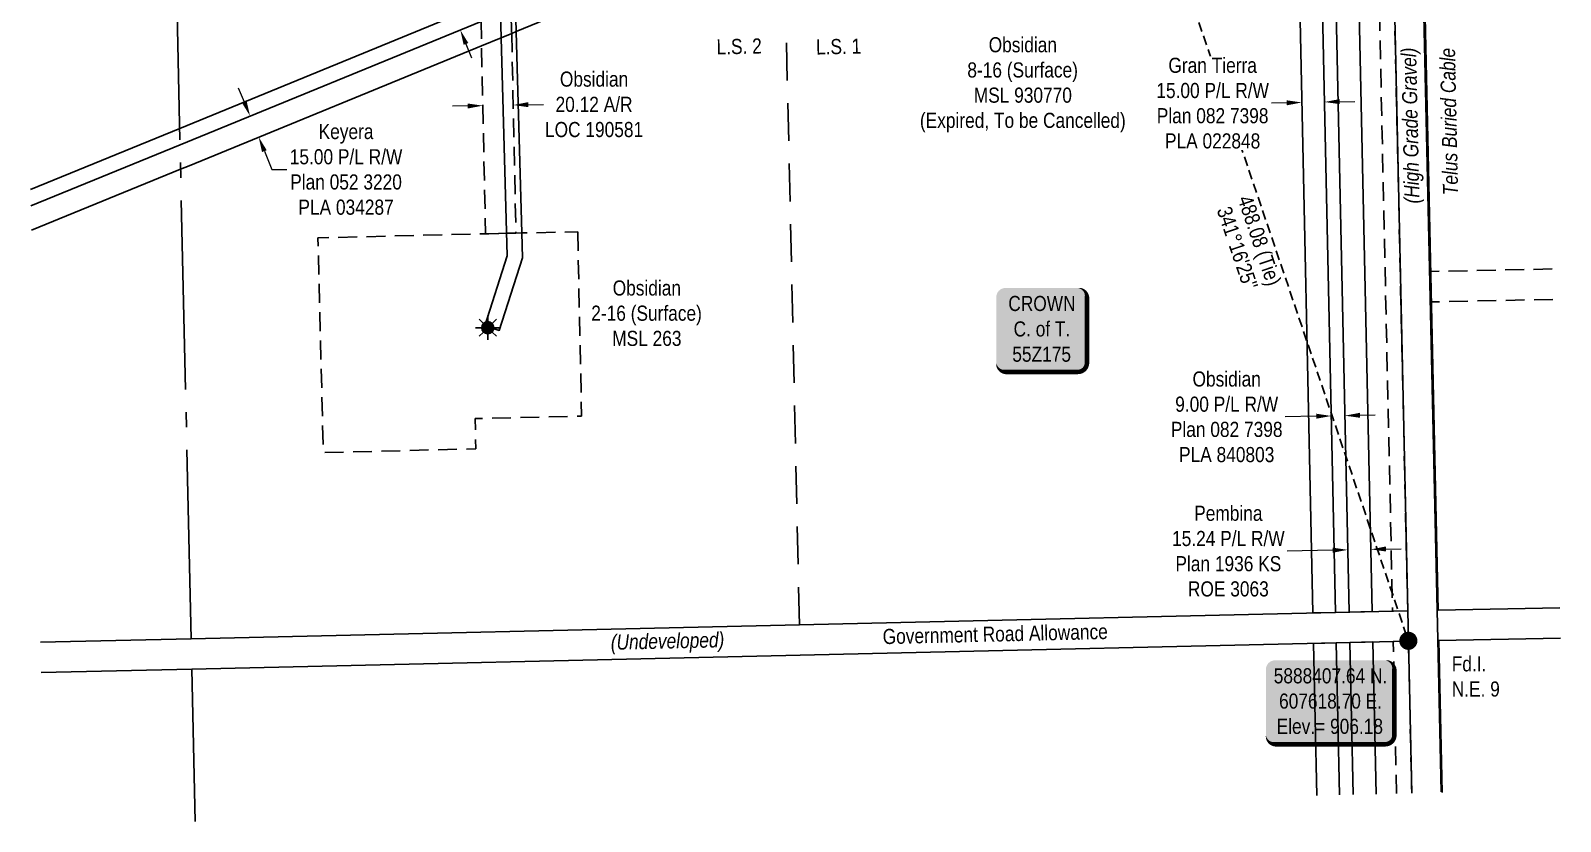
# Model space of a CAD drawing. Extents: x 603243 to 609797, y 5888167 to 5892524.
# Drawn here: x 606707 to 607719, y 5888288 to 5888811 of the extents above; entities that cross this region are included whole.
import ezdxf
from ezdxf.enums import TextEntityAlignment as Align

# ---------------------------------------------------------------- set-up
doc = ezdxf.new("R2010")
doc.units = 0
doc.header["$LTSCALE"] = 5
doc.header["$PDSIZE"] = 0.5
for name, pattern in [('foc-ACCESSROAD', [3.75, 2.5, -1.25]), ('foc-FLOWLINE', [3.75, 2.5, -1.25]), ('foc-LSD', [8, 5, -3]), ('foc-QUARTERLINE', [33, 25, -3, 2, -3]), ('foc-TIELINE', [1.875, 1.25, -0.625])]:
    doc.linetypes.add(name, pattern=pattern)
doc.layers.get('Defpoints').update_dxf_attribs({"color": 9})
for name, color, linetype in [('AS-POWER', 104, 'foc-POWER'), ('AS-TELEPHONE', 224, 'foc-TEL'), ('C-AR', 13, 'foc-ACCESSROAD'), ('C-RW', 13, 'Continuous'), ('C-WS', 13, 'foc-ACCESSROAD'), ('C-WS-S', 8, 'Continuous'), ('CG-NOTES', 7, 'Continuous'), ('DETAIL-T', 7, 'Continuous'), ('F-EZE', 190, 'foc-FLOWLINE'), ('F-RW', 190, 'Continuous'), ('L-BD', 7, 'Continuous'), ('L-MON', 1, 'Continuous'), ('L-QSEC', 8, 'foc-QUARTERLINE'), ('L-ROAD-T', 7, 'Continuous'), ('L-SEC', 7, 'Continuous'), ('L-SECTION-LSD', 7, 'foc-LSD'), ('L-TIE', 7, 'foc-TIELINE')]:
    doc.layers.add(name, color=color, linetype=linetype)
for name, color, linetype, lineweight in [('C-AR-T', 13, 'Continuous', 9), ('C-RW-T', 13, 'Continuous', 9), ('C-WS-T', 13, 'Continuous', 9), ('F-RW-T', 190, 'Continuous', 9), ('T-TEXT', 48, 'Continuous', 18)]:
    doc.layers.add(name, color=color, linetype=linetype, lineweight=lineweight)
doc.styles.add('100L', font='ARIALN.TTF', dxfattribs={"height": 11})
doc.styles.add('175L', font='ARIALN.TTF', dxfattribs={"height": 20})
doc.styles.add('80', font='ARIALN.TTF', dxfattribs={"height": 10})
doc.styles.add('80CG', font='ARIALN.TTF', dxfattribs={"height": 10})
doc.styles.add('80L', font='ARIALN.TTF', dxfattribs={"height": 10})
doc.styles.add('80LS', font='ARIALNI.TTF', dxfattribs={"height": 10})
doc.styles.add('foc-LtypeFont', font='ARIALN.TTF', dxfattribs={"height": 7.35})
doc.linetypes.add('foc-POWER', pattern='A,6,-1,["P",foc-LtypeFont,S=0.2,R=0,X=-0.625,Y=-0.75],-1.24,4', length=12.24)
doc.linetypes.add('foc-POWER-NOLINE', pattern='A,0,-4,["P",foc-LtypeFont,S=0.2,R=0,X=-0.625,Y=-0.75],-8.24', length=12.24)
doc.linetypes.add('foc-TEL', pattern='A,2,-1,["T",foc-LtypeFont,S=0.2,R=0,X=-0.425,Y=-0.75],-1.24,8', length=12.24)
doc.linetypes.add('foc-TEL-NOLINE', pattern='A,0,-2,["T",foc-LtypeFont,S=0.2,R=0,X=-0.425,Y=-0.75],-10.24', length=12.24)
doc.dimstyles.new('Compass 5 000', dxfattribs={"dimscale": 5, "dimtxt": 9, "dimasz": 2, "dimexe": 0.2, "dimexo": 0.0625, "dimgap": 0.5, "dimtad": 0, "dimtih": 1, "dimtoh": 1, "dimzin": 0, "dimdsep": 46, "dimtxsty": '80CG', "dimcen": 0.1, "dimse1": 1, "dimse2": 1, "dimclrd": 256, "dimclrt": 256, "dimaunit": 1, "dimadec": 4, "dimazin": 0, "dimtfac": 0.06, "dimtofl": 0, "dimtmove": 0, "dimatfit": 1, "dimfxl": 0.2, "dimtolj": 1, "dimtzin": 0, "dimlwd": -1, "dimarcsym": 0})

# ---------------------------------------------------------------- blocks, each defined once
blk = doc.blocks.new('*D40')
at = {"layer": 'C-AR-T', "transparency": 16777216}
for p, q in [((606996.3, 5888761.3), (606986.3, 5888761.1)), ((607036.4, 5888762.1), (607046.4, 5888762.3))]:
    blk.add_line(p, q, dxfattribs=at)
for points in [[(606996.2, 5888762.9), (606996.3, 5888759.6), (607006.3, 5888761.5)], [(607036.4, 5888763.8), (607036.4, 5888760.5), (607026.4, 5888761.9)]]:
    blk.add_solid(points, dxfattribs=at)
at = {"layer": 'Defpoints', "color": 0, "transparency": 16777216}
for p in [(607006.3, 5888762), (607026.4, 5888762.4), (607026.4, 5888761.9)]:
    blk.add_point(p, dxfattribs=at)
at = {"layer": 'C-AR-T', "transparency": 16777216, "insert": (607079.9, 5888762.3), "char_height": 10, "attachment_point": 5, "style": '80CG'}
blk.add_mtext('\\A1;Obsidian\\P20.12 A/R\\PLOC 190581', dxfattribs=at)
blk = doc.blocks.new('*D43')
at = {"layer": 'C-RW-T', "transparency": 16777216}
for p, q in [((607557.7, 5888556.1), (607537.3, 5888555.7)), ((607586.7, 5888556.8), (607596.7, 5888557))]:
    blk.add_line(p, q, dxfattribs=at)
for points in [[(607557.7, 5888557.8), (607557.8, 5888554.5), (607567.7, 5888556.3)], [(607586.7, 5888558.4), (607586.8, 5888555.1), (607576.7, 5888556.5)]]:
    blk.add_solid(points, dxfattribs=at)
at = {"layer": 'Defpoints', "color": 0, "transparency": 16777216}
for p in [(607563.9, 5888731.3), (607572.9, 5888731.5), (607567.7, 5888556.3)]:
    blk.add_point(p, dxfattribs=at)
at = {"layer": 'C-RW-T', "transparency": 16777216, "insert": (607498.5, 5888555.7), "char_height": 10, "attachment_point": 5, "style": '80CG', "bg_fill": 3, "box_fill_scale": 1.1, "bg_fill_color": 256, "bg_fill_true_color": 13158600, "bg_fill_transparency": 0}
blk.add_mtext('\\A1;Obsidian\\P9.00 P/L R/W\\PPlan 082 7398\\PPLA 840803', dxfattribs=at)
blk = doc.blocks.new('*D45')
at = {"layer": 'Defpoints', "color": 0, "transparency": 16777216}
for p in [(606967.1, 5888812.5), (606987.5, 5888820.9), (606971, 5888803.2)]:
    blk.add_point(p, dxfattribs=at)
at = {"layer": 'F-RW-T', "transparency": 16777216}
for p, q in [((606973.5, 5888855.1), (606963.5, 5888855.1)), ((606983.7, 5888830.1), (606973.5, 5888855.1)), ((606995.1, 5888802.3), (606998.9, 5888793))]:
    blk.add_line(p, q, dxfattribs=at)
for points in [[(606985.3, 5888830.8), (606982.2, 5888829.5), (606987.5, 5888820.9)], [(606996.7, 5888802.9), (606993.6, 5888801.7), (606991.4, 5888811.5)]]:
    blk.add_solid(points, dxfattribs=at)
at = {"layer": 'F-RW-T', "transparency": 16777216, "insert": (606924.4, 5888855.1), "char_height": 10, "attachment_point": 5, "style": '80CG'}
blk.add_mtext('\\A1;Pembina\\P10.06 P/L R/W\\PPlan 6138 KS\\PPLA 114', dxfattribs=at)
blk = doc.blocks.new('*D46')
at = {"layer": 'Defpoints', "color": 0, "transparency": 16777216}
for p in [(607547.4, 5888802.2), (607562.4, 5888802.5), (607548.2, 5888763.6)]:
    blk.add_point(p, dxfattribs=at)
at = {"layer": 'F-RW-T', "transparency": 16777216}
for p, q in [((607538.2, 5888763.4), (607528.2, 5888763.1)), ((607573.2, 5888764.1), (607583.2, 5888764.3))]:
    blk.add_line(p, q, dxfattribs=at)
for points in [[(607538.2, 5888765), (607538.3, 5888761.7), (607548.2, 5888763.6)], [(607573.2, 5888765.8), (607573.3, 5888762.5), (607563.2, 5888763.9)]]:
    blk.add_solid(points, dxfattribs=at)
at = {"layer": 'F-RW-T', "transparency": 16777216, "insert": (607489.2, 5888763.1), "char_height": 10, "attachment_point": 5, "style": '80CG', "bg_fill": 3, "box_fill_scale": 1.1, "bg_fill_color": 256, "bg_fill_true_color": 13158600, "bg_fill_transparency": 0}
blk.add_mtext('\\A1;Gran Tierra\\P15.00 P/L R/W\\PPlan 082 7398\\PPLA 022848', dxfattribs=at)
blk = doc.blocks.new('*D47')
at = {"layer": 'Defpoints', "color": 0, "transparency": 16777216}
for p in [(606872.3, 5888762.8), (606878, 5888748.9), (606858, 5888740.7)]:
    blk.add_point(p, dxfattribs=at)
at = {"layer": 'F-RW-T', "transparency": 16777216}
for p, q in [((606848.5, 5888763.8), (606844.7, 5888773.1)), ((606861.8, 5888731.4), (606866.7, 5888719.3)), ((606866.7, 5888719.3), (606876.7, 5888719.3))]:
    blk.add_line(p, q, dxfattribs=at)
for points in [[(606850, 5888764.5), (606847, 5888763.2), (606852.3, 5888754.6)], [(606863.3, 5888732), (606860.2, 5888730.8), (606858, 5888740.7)]]:
    blk.add_solid(points, dxfattribs=at)
at = {"layer": 'F-RW-T', "transparency": 16777216, "insert": (606915.8, 5888719.3), "char_height": 10, "attachment_point": 5, "style": '80CG'}
blk.add_mtext('\\A1;Keyera\\P15.00 P/L R/W\\PPlan 052 3220\\PPLA 034287', dxfattribs=at)
blk = doc.blocks.new('*D48')
at = {"layer": 'Defpoints', "color": 0, "transparency": 16777216}
for p in [(607574.9, 5888642.8), (607590.1, 5888643.1), (607578.6, 5888467.8)]:
    blk.add_point(p, dxfattribs=at)
at = {"layer": 'F-RW-T', "transparency": 16777216}
for p, q in [((607603.9, 5888468.3), (607613.9, 5888468.5)), ((607568.6, 5888467.6), (607538.6, 5888466.9))]:
    blk.add_line(p, q, dxfattribs=at)
for points in [[(607568.6, 5888469.2), (607568.7, 5888465.9), (607578.6, 5888467.8)], [(607603.8, 5888470), (607603.9, 5888466.7), (607593.9, 5888468.1)]]:
    blk.add_solid(points, dxfattribs=at)
at = {"layer": 'F-RW-T', "transparency": 16777216, "insert": (607499.6, 5888466.9), "char_height": 10, "attachment_point": 5, "style": '80CG'}
blk.add_mtext('\\A1;Pembina\\P15.24 P/L R/W\\PPlan 1936 KS\\PROE 3063', dxfattribs=at)
blk = doc.blocks.new('GAS')
h = blk.add_hatch(color=255)
h.dxf.hatch_style = 1
edge = h.paths.add_edge_path()
edge.add_arc((0, 0), 0.9, 0, 360)
for p, q in [((-0.81, 0), (-1.62, 0)), ((-0.57, 0.57), (-1.14, 1.14)), ((0, 0.81), (0, 1.62)), ((0.57, 0.57), (1.14, 1.14)), ((1.62, 0), (0.81, 0)), ((-0.57, -0.57), (-1.14, -1.14)), ((0, -0.81), (0, -1.62)), ((1.14, -1.14), (0.57, -0.57))]:
    blk.add_line(p, q)
blk.add_circle((0, 0), 0.8)
blk = doc.blocks.new('fdia')
at = {"color": 255, "const_width": 1}
blk.add_lwpolyline([(-0.5, 0, 1), (0.5, 0, 1)], format="xyb", close=True, dxfattribs=at)
blk = doc.blocks.new('Fdiaa')
blk.add_blockref('fdia', (0, 0))
blk = doc.blocks.new('fdib')
at = {"color": 1, "const_width": 1.6}
blk.add_lwpolyline([(-0.4, 0, 1), (0.4, 0, 1)], format="xyb", close=True, dxfattribs=at)
at = {"color": 1}
blk.add_circle((0, 0), 0.8, dxfattribs=at)
blk = doc.blocks.new('Fdibb')
blk.add_blockref('fdib', (0, 0))
blk = doc.blocks.new('fdicc')
for name in ['Fdibb', 'Fdiaa']:
    blk.add_blockref(name, (0, 0))
blk = doc.blocks.new('FDI')
blk.add_blockref('fdicc', (0, 0))
blk = doc.blocks.new('*U50')
h = blk.add_hatch(color=254)
edge = h.paths.add_edge_path()
edge.add_line((-36.5, -28.5), (36.5, -28.5))
edge.add_arc((36.5, -22.5), 6, 270, 360)
edge.add_line((42.5, -22.5), (42.5, 21))
edge.add_arc((36.5, 21), 6, 0, 90)
edge.add_line((36.5, 27), (-36.5, 27))
edge.add_arc((-36.5, 21), 6, 90, 180)
edge.add_line((-42.5, 21), (-42.5, -22.5))
edge.add_arc((-36.5, -22.5), 6, 180, 270)
at = {"color": 1, "flags": 128}
blk.add_lwpolyline([(-36.5, -28.5, 3, 3, 0), (36.5, -28.5, 3, 3, 0.414214), (42.5, -22.5, 3, 3, 0), (42.5, 21, 3, 0, 0.414214), (36.5, 27, 0, 0, 0), (-36.5, 27, 0, 0, 0.414214), (-42.5, 21, 0, 0, 0), (-42.5, -22.5, 0, 3, 0.414214)], format="xyseb", close=True, dxfattribs=at)
blk.add_lwpolyline([(34.2, -20.7, 0, 10, 0), (0, 0, 5, 5, 0)], format="xyseb", dxfattribs=at)
at = {"color": 1, "style": '80'}
blk.add_attdef('ENTER_TEXT_001', (-36, -5), '', height=10, dxfattribs=at)
blk = doc.blocks.new('*U59')
h = blk.add_hatch(color=59)
edge = h.paths.add_edge_path()
edge.add_line((-24, -28.5), (24, -28.5))
edge.add_arc((24, -22.5), 6, 270, 360)
edge.add_line((30, -22.5), (30, 21))
edge.add_arc((24, 21), 6, 0, 90)
edge.add_line((24, 27), (-24, 27))
edge.add_arc((-24, 21), 6, 90, 180)
edge.add_line((-30, 21), (-30, -22.5))
edge.add_arc((-24, -22.5), 6, 180, 270)
at = {"color": 1, "flags": 128}
blk.add_lwpolyline([(-24, -28.5, 3, 3, 0), (24, -28.5, 3, 3, 0.414214), (30, -22.5, 3, 3, 0), (30, 21, 3, 0, 0.414214), (24, 27, 0, 0, 0), (-24, 27, 0, 0, 0.414214), (-30, 21, 0, 0, 0), (-30, -22.5, 0, 3, 0.414214)], format="xyseb", close=True, dxfattribs=at)
blk.add_lwpolyline([(-23.9, 7.7, 0, 7.5, 0), (0, 0, 0, 0, 0)], format="xyseb", dxfattribs=at)
at = {"color": 1, "style": '80'}
blk.add_attdef('ENTER_TEXT_001', (-36, -5), '', height=10, dxfattribs=at)

msp = doc.modelspace()

# ---------------------------------------------------------------- linework, layer by layer
at = {"layer": 'AS-POWER', "linetype": 'foc-POWER-NOLINE', "transparency": 33554687, "flags": 128}
msp.add_lwpolyline([(607620.934, 5888306.798), (607618.267, 5888427.5), (607609.429, 5888829.869), (607600.59, 5889232.237), (607598.382, 5889331.845)], dxfattribs=at)
at = {"layer": 'AS-TELEPHONE', "linetype": 'foc-TEL-NOLINE', "transparency": 33554687, "flags": 128}
msp.add_lwpolyline([(607640.36, 5888307.777), (607638.122, 5888408.317), (607628.779, 5888830.797), (607619.882, 5889233.173), (607617.658, 5889332.837)], dxfattribs=at)
at = {"layer": 'C-AR', "flags": 128}
msp.add_lwpolyline([(607025.393, 5888809.286), (607028.217, 5888677.211), (607021.954, 5888677.077), (607008.091, 5888676.78), (607005.433, 5888801.104), (607005.09, 5888817.169), (607004.859, 5888827.964), (607001.889, 5888966.859), (607001.768, 5888972.525), (607021.894, 5888972.956), (607022.014, 5888967.317), (607024.82, 5888836.12), (607025.05, 5888825.347), (607025.393, 5888809.286)], close=True, dxfattribs=at)
at = {"layer": 'C-RW', "flags": 128}
for points in [[(607570.72, 5888834.107), (607579.536, 5888426.604), (607570.54, 5888426.396), (607561.706, 5888834.485)], [(607027.907, 5888826.52), (607028.348, 5888810.499), (607028.789, 5888794.457), (607032.012, 5888677.292), (607032.464, 5888660.865), (607017.188, 5888612.893), (607007.597, 5888615.948), (607022.355, 5888662.295), (607018.444, 5888806.438), (607018.01, 5888822.465)], [(607573.193, 5888305.698), (607570.978, 5888406.292), (607579.974, 5888406.5), (607582.19, 5888305.905)]]:
    msp.add_lwpolyline(points, dxfattribs=at)
at = {"layer": 'C-WS', "flags": 128}
msp.add_lwpolyline([(607069.069, 5888678.083), (607071.677, 5888556.127), (607028.298, 5888555.199), (607001.187, 5888554.546), (607001.669, 5888534.562), (606900.738, 5888532.124), (606897.217, 5888674.017), (606947.116, 5888675.312), (607008.091, 5888676.78), (607021.954, 5888677.077), (607028.217, 5888677.211), (607032.012, 5888677.292), (607069.069, 5888678.083)], close=True, dxfattribs=at)
msp.add_lwpolyline([(607714.393, 5888633.392), (607633.894, 5888631.751), (607633.452, 5888651.866), (607713.952, 5888653.507)], dxfattribs=at)
at = {"layer": 'F-EZE', "flags": 128}
msp.add_lwpolyline([(607618.267, 5888427.5), (607608.26, 5888427.269), (607599.027, 5888848.231), (607598.696, 5888863.321), (607596.464, 5888965.095), (607606.454, 5888965.315), (607608.702, 5888862.935), (607608.839, 5888856.723), (607609.033, 5888847.891), (607618.267, 5888427.5)], close=True, dxfattribs=at)
msp.add_lwpolyline([(607610.936, 5888306.568), (607608.706, 5888407.165), (607618.708, 5888407.396), (607620.933, 5888306.798)], dxfattribs=at)
at = {"layer": 'F-RW', "flags": 128}
for points in [[(607561.706, 5888834.485), (607570.54, 5888426.396), (607555.535, 5888426.049), (607546.381, 5888849.195)], [(607585.962, 5888833.627), (607594.763, 5888426.956), (607579.536, 5888426.604), (607570.72, 5888834.107)], [(606707.302, 5888695.204), (606805.982, 5888735.606), (607005.092, 5888817.169)], [(607558.19, 5888305.352), (607555.974, 5888405.945), (607570.978, 5888406.292), (607573.193, 5888305.698)], [(607582.19, 5888305.905), (607579.974, 5888406.5), (607595.202, 5888406.852), (607597.418, 5888306.256)]]:
    msp.add_lwpolyline(points, dxfattribs=at)
at = {"layer": 'L-QSEC'}
for p, q in [((606813.243, 5888408.942), (606796.255, 5889173.137)), ((606815.897, 5888288.24), (606813.69, 5888388.839))]:
    msp.add_line(p, q, dxfattribs=at)
at = {"layer": 'L-SEC'}
for p, q in [((607609.429, 5888829.869), (607618.267, 5888427.5)), ((607638.372, 5888427.906), (607629.533, 5888830.284)), ((607618.267, 5888427.5), (607215.755, 5888418.221)), ((607718.871, 5888429.532), (607638.372, 5888427.906)), ((607215.755, 5888418.221), (606813.243, 5888408.942)), ((606813.243, 5888408.942), (606713.651, 5888406.687)), ((607216.199, 5888398.118), (607618.708, 5888407.396)), ((607618.708, 5888407.396), (607620.933, 5888306.798)), ((607638.813, 5888407.802), (607719.313, 5888409.428)), ((607641.037, 5888307.262), (607638.813, 5888407.802)), ((606813.69, 5888388.839), (607216.199, 5888398.118)), ((606714.093, 5888386.583), (606813.69, 5888388.839))]:
    msp.add_line(p, q, dxfattribs=at)
at = {"layer": 'L-SECTION-LSD'}
msp.add_line((607215.755, 5888418.221), (607197.937, 5889222.68), dxfattribs=at)
at = {"layer": 'L-TIE', "flags": 128}
msp.add_lwpolyline([(607462.072, 5888869.704), (607618.703, 5888407.64)], dxfattribs=at)

# ---------------------------------------------------------------- block references
at = {"layer": 'C-WS-S', "xscale": 4.99999999999997, "yscale": 4.99999999999997, "zscale": 4.99999999999997}
msp.add_blockref('GAS', (607009.547, 5888614.671), dxfattribs=at)
at = {"layer": 'CG-NOTES'}
ref = msp.add_blockref('*U59', (607376.057, 5888613.927), dxfattribs=dict(at, xscale=0.99960326, yscale=0.99960326, zscale=0.99960326))
ref.add_attrib('ENTER_TEXT_001', 'CROWN', (607354.006, 5888625.694), dxfattribs={"layer": '0', "color": 1, "height": 9.996, "style": '80'})
ref.add_attrib('ENTER_TEXT_002', 'C. of T.', (607357.5, 5888608.857), dxfattribs={"layer": '0', "color": 1, "height": 9.996, "style": '80'})
ref.add_attrib('ENTER_TEXT_003', '55Z175', (607356.648, 5888592.156), dxfattribs={"layer": '0', "color": 1, "height": 9.996, "style": '80'})
at = {"layer": 'DETAIL-T'}
ref = msp.add_blockref('*U50', (607566.941, 5888367.73), dxfattribs=dict(at, xscale=0.99960326, yscale=0.99960326, zscale=0.99960326))
ref.add_attrib('ENTER_TEXT_001', '5888407.64 N.', (607529.636, 5888379.498), dxfattribs={"layer": '0', "color": 1, "height": 9.99603, "style": '80'})
ref.add_attrib('ENTER_TEXT_002', '607618.70 E.', (607533.158, 5888362.797), dxfattribs={"layer": '0', "color": 1, "height": 9.99603, "style": '80'})
ref.add_attrib('ENTER_TEXT_003', 'Elev.= 906.18', (607531.566, 5888346.096), dxfattribs={"layer": '0', "color": 1, "height": 9.99603, "style": '80'})
at = {"layer": 'L-MON', "xscale": 4.999999999999975, "yscale": 4.999999999999975, "zscale": 4.999999999999975}
msp.add_blockref('FDI', (607618.703, 5888407.64), dxfattribs=at)

# ---------------------------------------------------------------- texts
at = {"layer": 'AS-TELEPHONE', "linetype": 'foc-TEL-NOLINE', "transparency": 33554687, "insert": (607641.683, 5888701.386), "char_height": 10, "attachment_point": 1, "rotation": 91.258392, "style": '175L'}
msp.add_mtext_dynamic_manual_height_columns('\\pi0.76282;{\\fArial Narrow|b0|i1|c0|p34;Telus Buried Cable}', width=97.23506, gutter_width=100, heights=[0], dxfattribs=at)
at = {"layer": 'C-WS-T', "char_height": 9.99592, "attachment_point": 1, "style": '175L'}
for s, width, insert in [('\\pi45.89757;Obsidian\\P\\pi31.78668;8-16 (Surface)\\P\\pi36.04484;MSL 930770\\P\\pi0.39431;(Expired, To be Cancelled)', 135.61081, (607295.111, 5888806.759)), ('\\pi14.38928;Obsidian\\P\\pi0.21021;2-16 (Surface)\\P\\pi14.07904;MSL 263', 72.59424, (607077.839, 5888645.933))]:
    msp.add_mtext_dynamic_manual_height_columns(s, width=width, gutter_width=99.959, heights=[0], dxfattribs=dict(at, insert=insert))
at = {"layer": 'L-BD', "style": '80L'}
for s, p in [('488.08 (Tie)', (607519.104, 5888671.902)), ("341°16'25''", (607505.614, 5888667.329))]:
    msp.add_text(s, height=9.99603, rotation=288.724, dxfattribs=at).set_placement(p, align=Align.MIDDLE)
at = {"layer": 'L-MON', "insert": (607647.42, 5888397.421), "char_height": 9.9959, "attachment_point": 1, "style": '175L'}
msp.add_mtext_dynamic_manual_height_columns('Fd.I.\\PN.E. 9', width=31.40369, gutter_width=99.959, heights=[0], dxfattribs=at)
at = {"layer": 'L-ROAD-T', "style": '80L'}
msp.add_text('Government Road Allowance', height=10, rotation=1.320638, dxfattribs=at).set_placement((607345.326, 5888412.139), align=Align.MIDDLE_CENTER)
at = {"layer": 'L-SECTION-LSD', "insert": (607226.63, 5888805.248), "char_height": 9.9959, "attachment_point": 1, "rotation": 1.334287, "style": '100L', "bg_fill": 3, "box_fill_scale": 1.5, "bg_fill_color": 256, "bg_fill_transparency": 0}
msp.add_mtext_dynamic_manual_height_columns('L.S. 1', width=29.97895, gutter_width=54.978, heights=[0], dxfattribs=at)
at = {"layer": 'T-TEXT', "style": '80LS'}
for s, rotation, p in [('(High Grade Gravel)', 91.258446, (607619.972, 5888748.304)), ('(Undeveloped)', 1.320638, (607128.504, 5888407.533))]:
    msp.add_text(s, height=10, rotation=rotation, dxfattribs=at).set_placement(p, align=Align.MIDDLE_CENTER)

# ---------------------------------------------------------------- dimensions: what is measured, and where the dimension line sits
at = {"layer": 'C-AR-T'}
dim = msp.add_aligned_dim(p1=(607006.269, 5888761.993), p2=(607026.395, 5888762.423), distance=-0.506, text='Obsidian\\P20.12 A/R\\PLOC 190581', dimstyle='Compass 5 000', dxfattribs=at)
dim.commit()
dim.dimension.update_dxf_attribs({"geometry": '*D40', "text_midpoint": (607079.914, 5888762.344)})
at = {"layer": 'F-RW-T'}
for base, p1, p2, angle, text, picture, middle in [((606987.539, 5888820.868), (606970.954, 5888803.186), (606967.135, 5888812.507), 112.281689, 'Pembina\\P10.06 P/L R/W\\PPlan 6138 KS\\PPLA 114', '*D45', (606924.416, 5888855.125)), ((606857.994, 5888740.67), (606872.344, 5888762.784), (606878.041, 5888748.887), 292.288131, 'Keyera\\P15.00 P/L R/W\\PPlan 052 3220\\PPLA 034287', '*D47', (606915.833, 5888719.315))]:
    dim = msp.add_linear_dim(base=base, p1=p1, p2=p2, angle=angle, text=text, dimstyle='Compass 5 000', dxfattribs=at)
    dim.commit()
    dim.dimension.update_dxf_attribs({"geometry": picture, "text_midpoint": middle, "dimtype": 161})

# ---------------------------------------------------------------- next in the draw order: texts
at = {"layer": 'L-SECTION-LSD', "insert": (607158.698, 5888805.258), "char_height": 9.99592, "attachment_point": 1, "rotation": 1.334287, "style": '100L', "bg_fill": 3, "box_fill_scale": 1.5, "bg_fill_color": 256, "bg_fill_transparency": 0}
msp.add_mtext_dynamic_manual_height_columns('\\pi2.13959;L.S. 2', width=30.64091, gutter_width=54.978, heights=[0], dxfattribs=at)

# ---------------------------------------------------------------- next in the draw order: dimensions: what is measured, and where the dimension line sits
at = {"layer": 'C-RW-T'}
dim = msp.add_linear_dim(base=(607567.727, 5888556.347), p1=(607572.939, 5888731.524), p2=(607563.939, 5888731.329), angle=181.240039, text='Obsidian\\P9.00 P/L R/W\\PPlan 082 7398\\PPLA 840803', dimstyle='Compass 5 000', override={"dimtfill": 1}, dxfattribs=at)
dim.commit()
dim.dimension.update_dxf_attribs({"geometry": '*D43', "text_midpoint": (607498.539, 5888555.688), "dimtype": 161})

# ---------------------------------------------------------------- next in the draw order: linework, layer by layer
at = {"layer": 'F-RW', "flags": 128}
for points in [[(606707.065, 5888705.944), (606805.742, 5888746.375), (607004.859, 5888827.964), (607017.717, 5888833.21), (607024.82, 5888836.12), (607335.954, 5888963.655), (607350.915, 5888969.788), (607350.683, 5888979.839), (607350.369, 5888993.481), (607360.415, 5888993.699), (607360.729, 5888980.059), (607360.87, 5888973.944), (607361.008, 5888967.949), (607361.119, 5888963.108), (607355.355, 5888960.745), (607336.182, 5888952.886), (607158.958, 5888880.24), (607027.907, 5888826.52), (607025.05, 5888825.35), (607018.01, 5888822.465), (607005.091, 5888817.173), (606805.982, 5888735.594), (606707.302, 5888695.195)], [(607161.676, 5888865.153), (607028.348, 5888810.497), (607025.393, 5888809.286), (607018.444, 5888806.438), (607005.433, 5888801.104), (606811.897, 5888721.775), (606806.34, 5888719.501), (606707.656, 5888679.114)]]:
    msp.add_lwpolyline(points, dxfattribs=at)

# ---------------------------------------------------------------- next in the draw order: dimensions: what is measured, and where the dimension line sits
at = {"layer": 'F-RW-T'}
dim = msp.add_linear_dim(base=(607548.233, 5888763.58), p1=(607562.398, 5888802.519), p2=(607547.398, 5888802.194), angle=181.2394, text='Gran Tierra\\P15.00 P/L R/W\\PPlan 082 7398\\PPLA 022848', dimstyle='Compass 5 000', override={"dimtfill": 1}, dxfattribs=at)
dim.commit()
dim.dimension.update_dxf_attribs({"geometry": '*D46', "text_midpoint": (607489.152, 5888763.147), "dimtype": 161})
dim = msp.add_linear_dim(base=(607578.645, 5888467.786), p1=(607590.085, 5888643.118), p2=(607574.859, 5888642.789), angle=181.239423, text='Pembina\\P15.24 P/L R/W\\PPlan 1936 KS\\PROE 3063', dimstyle='Compass 5 000', dxfattribs=at)
dim.commit()
dim.dimension.update_dxf_attribs({"geometry": '*D48', "text_midpoint": (607499.558, 5888466.921), "dimtype": 161})

doc.saveas('drawing.dxf')
